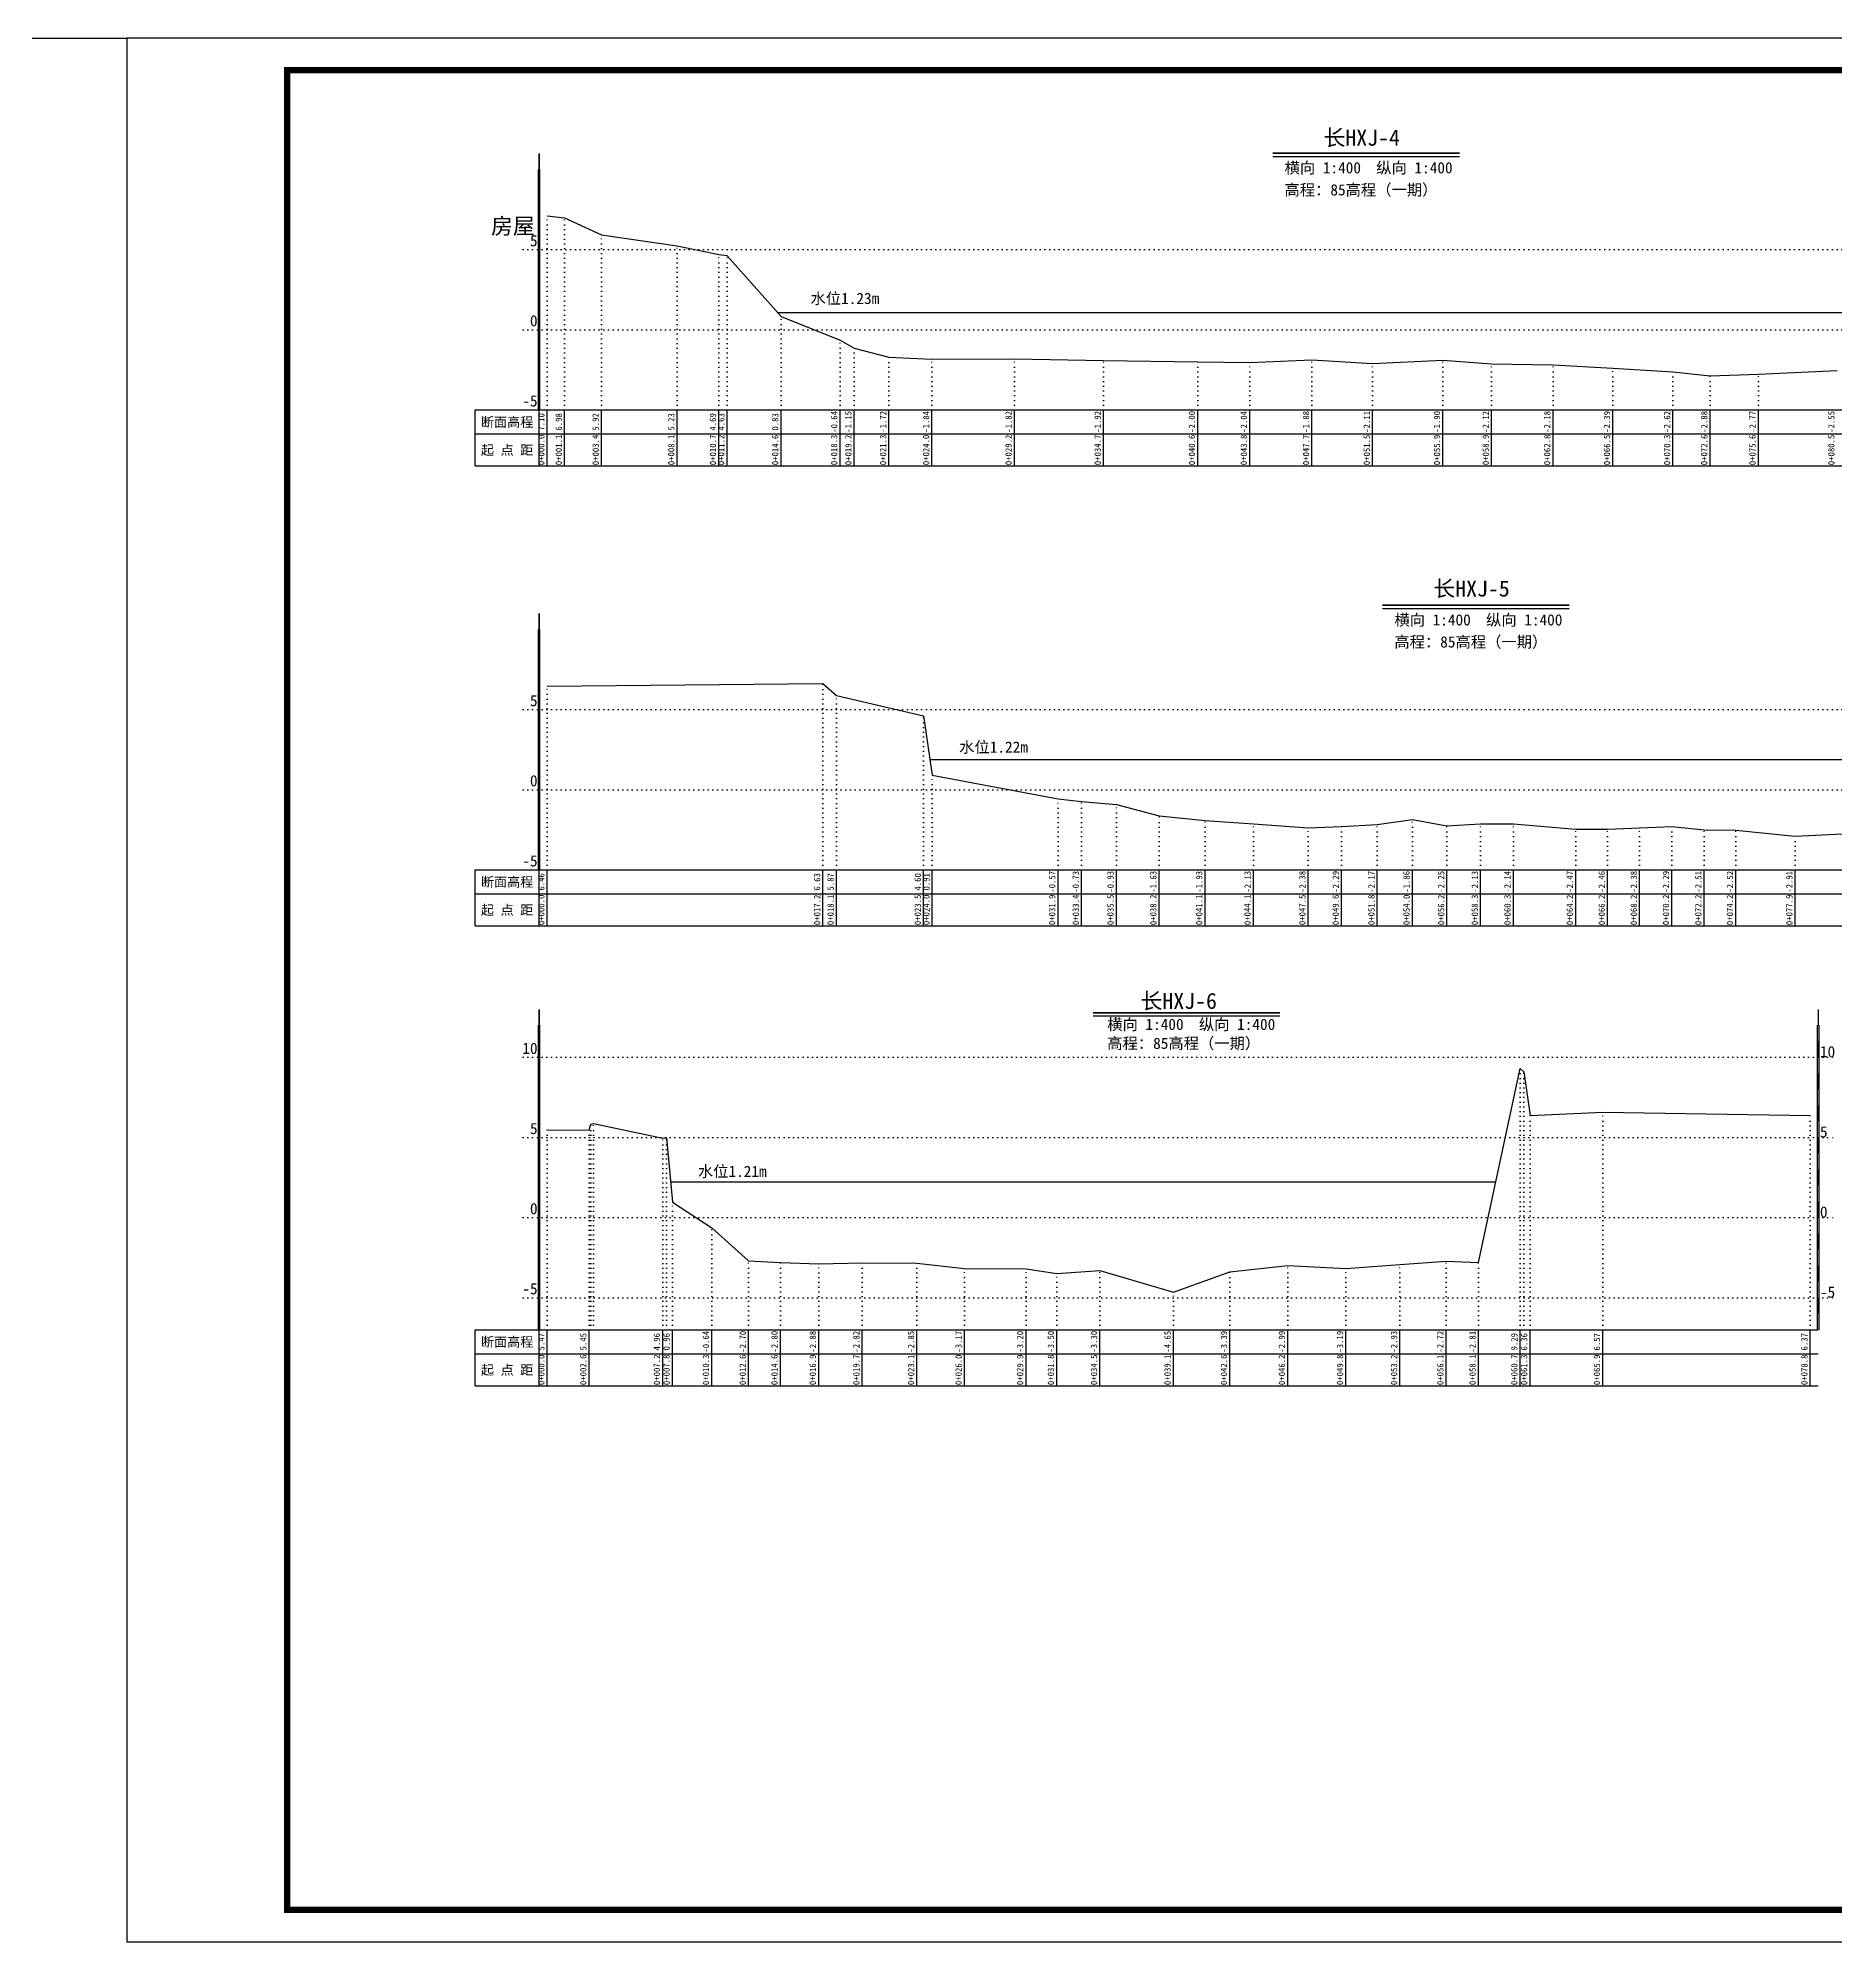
# Model space of a CAD drawing. Header units: millimetres. Extents: x 518104 to 519420, y 3371901 to 3372198.
# Drawn here: x 518538.2 to 518818.7, y 3371900.9 to 3372197.9 of the extents above; entities that cross this region are included whole.
import ezdxf
from ezdxf.enums import TextEntityAlignment as Align

# ---------------------------------------------------------------- set-up
doc = ezdxf.new("R2010")
doc.units = ezdxf.units.MM
doc.header["$LTSCALE"] = 0.4
doc.header["$MEASUREMENT"] = 0
doc.linetypes.add('X4', pattern=[1.6, 0, -1.6])
for name, color, linetype in [('DMX', 1, 'Continuous'), ('zdm1', 5, 'Continuous'), ('ZDMT5', 3, 'Continuous'), ('ZJ', 7, 'Continuous'), ('图框', 7, 'Continuous'), ('断面名称', 5, 'Continuous'), ('比例尺', 3, 'Continuous'), ('水位', 4, 'Continuous')]:
    doc.layers.add(name, color=color, linetype=linetype)
doc.styles.add('HDM', font='仿宋_GB2312.ttf')

msp = doc.modelspace()

# ---------------------------------------------------------------- linework, layer by layer
at = {"layer": 'DMX', "linetype": 'Continuous', "flags": 128}
for points in [[(518617.63, 3372170.12), (518620.35, 3372169.82), (518626.1, 3372167.17), (518637.9, 3372165.45), (518644.4, 3372164.1), (518645.7, 3372163.95), (518645.73, 3372163.9), (518654.13, 3372154.45), (518663.33, 3372150.77), (518665.53, 3372149.5), (518670.95, 3372148.07), (518677.65, 3372147.77), (518690.53, 3372147.82), (518704.43, 3372147.57), (518719.13, 3372147.37), (518727.23, 3372147.27), (518736.93, 3372147.67), (518746.4, 3372147.1), (518757.35, 3372147.62), (518764.95, 3372147.07), (518774.55, 3372146.92), (518783.88, 3372146.4), (518793.25, 3372145.82), (518799.05, 3372145.17), (518806.58, 3372145.45), (518818.88, 3372146)], [(518617.63, 3372096.77), (518660.65, 3372097.2), (518662.75, 3372095.3), (518676.35, 3372092.12), (518677.7, 3372082.9), (518697.33, 3372079.2), (518701, 3372078.8), (518706.43, 3372078.3), (518713.1, 3372076.55), (518720.25, 3372075.8), (518727.8, 3372075.3), (518736.35, 3372074.67), (518741.55, 3372074.9), (518747.13, 3372075.2), (518752.6, 3372075.97), (518758, 3372075), (518763.25, 3372075.3), (518768.35, 3372075.27), (518778.08, 3372074.45), (518783.05, 3372074.47), (518788.05, 3372074.67), (518793.08, 3372074.9), (518798.13, 3372074.35), (518803.05, 3372074.32), (518812.33, 3372073.35), (518820.78, 3372073.8)], [(518617.63, 3372027.55), (518624.18, 3372027.5), (518624.45, 3372028.45), (518624.83, 3372028.55), (518635.65, 3372026.27), (518636.23, 3372026.32), (518637.18, 3372016.27), (518643.3, 3372012.27), (518649.05, 3372007.12), (518654, 3372006.87), (518659.98, 3372006.67), (518666.78, 3372006.82), (518675.3, 3372006.75), (518682.73, 3372005.95), (518692.33, 3372005.87), (518697.13, 3372005.12), (518703.85, 3372005.62), (518715.33, 3372002.25), (518724.13, 3372005.4), (518733.15, 3372006.4), (518742.23, 3372005.9), (518750.65, 3372006.55), (518757.88, 3372007.07), (518762.9, 3372006.85), (518769.43, 3372037.1), (518770, 3372036.6), (518770.95, 3372029.77), (518782.3, 3372030.3), (518814.68, 3372029.8)]]:
    msp.add_lwpolyline(points, dxfattribs=at)
at = {"layer": 'zdm1', "linetype": 'Continuous'}
for p, q in [((518616.25, 3372139.87), (518616.25, 3372177.37)), ((518616.5, 3372139.87), (518616.5, 3372177.37)), ((518606.38, 3372139.87), (518617.63, 3372139.87)), ((518606.38, 3372131.12), (518606.38, 3372139.87)), ((518616.38, 3372131.12), (518616.38, 3372139.87)), ((518617.63, 3372139.87), (518874.35, 3372139.87)), ((518606.38, 3372136.12), (518874.35, 3372136.12)), ((518606.38, 3372131.12), (518874.35, 3372131.12)), ((518616.25, 3372068.12), (518616.25, 3372105.62)), ((518616.5, 3372068.12), (518616.5, 3372105.62)), ((518606.38, 3372068.12), (518617.63, 3372068.12)), ((518606.38, 3372059.37), (518606.38, 3372068.12)), ((518616.38, 3372059.37), (518616.38, 3372068.12)), ((518617.63, 3372068.12), (518908.63, 3372068.12)), ((518606.38, 3372064.37), (518908.63, 3372064.37)), ((518606.38, 3372059.37), (518908.63, 3372059.37)), ((518616.25, 3371996.37), (518616.25, 3372043.87)), ((518616.5, 3371996.37), (518616.5, 3372043.87)), ((518815.8, 3371996.37), (518815.8, 3372043.87)), ((518816.05, 3371996.37), (518816.05, 3372043.87)), ((518606.38, 3371996.37), (518617.63, 3371996.37)), ((518606.38, 3371987.62), (518606.38, 3371996.37)), ((518616.38, 3371987.62), (518616.38, 3371996.37)), ((518617.63, 3371996.37), (518815.93, 3371996.37)), ((518606.38, 3371992.62), (518815.93, 3371992.62)), ((518606.38, 3371987.62), (518815.93, 3371987.62))]:
    msp.add_line(p, q, dxfattribs=at)
at = {"layer": 'zdm1', "linetype": 'X4'}
for p, q in [((518613.88, 3372164.87), (518876.85, 3372164.87)), ((518613.88, 3372152.37), (518876.85, 3372152.37)), ((518613.88, 3372139.87), (518876.85, 3372139.87)), ((518613.88, 3372093.12), (518911.13, 3372093.12)), ((518613.88, 3372080.62), (518911.13, 3372080.62)), ((518613.88, 3372068.12), (518911.13, 3372068.12)), ((518613.88, 3372038.87), (518818.43, 3372038.87)), ((518613.88, 3372026.37), (518818.43, 3372026.37)), ((518613.88, 3372013.87), (518818.43, 3372013.87)), ((518613.88, 3372001.37), (518818.43, 3372001.37))]:
    msp.add_line(p, q, dxfattribs=at)
at = {"layer": 'zdm1', "linetype": 'Continuous', "flags": 128}
for points in [[(518616.38, 3372177.37, 0.25, 0.25, 0), (518616.38, 3372179.87, 0.25, 0.25, 0)], [(518616.38, 3372172.37, 0.25, 0.25, 0), (518616.38, 3372174.87, 0.25, 0.25, 0)], [(518616.38, 3372167.37, 0.25, 0.25, 0), (518616.38, 3372169.87, 0.25, 0.25, 0)], [(518616.38, 3372162.37, 0.25, 0.25, 0), (518616.38, 3372164.87, 0.25, 0.25, 0)], [(518616.38, 3372157.37, 0.25, 0.25, 0), (518616.38, 3372159.87, 0.25, 0.25, 0)], [(518616.38, 3372152.37, 0.25, 0.25, 0), (518616.38, 3372154.87, 0.25, 0.25, 0)], [(518616.38, 3372147.37, 0.25, 0.25, 0), (518616.38, 3372149.87, 0.25, 0.25, 0)], [(518616.38, 3372142.37, 0.25, 0.25, 0), (518616.38, 3372144.87, 0.25, 0.25, 0)], [(518616.38, 3372105.62, 0.25, 0.25, 0), (518616.38, 3372108.12, 0.25, 0.25, 0)], [(518616.38, 3372100.62, 0.25, 0.25, 0), (518616.38, 3372103.12, 0.25, 0.25, 0)], [(518616.38, 3372095.62, 0.25, 0.25, 0), (518616.38, 3372098.12, 0.25, 0.25, 0)], [(518616.38, 3372090.62, 0.25, 0.25, 0), (518616.38, 3372093.12, 0.25, 0.25, 0)], [(518616.38, 3372085.62, 0.25, 0.25, 0), (518616.38, 3372088.12, 0.25, 0.25, 0)], [(518616.38, 3372080.62, 0.25, 0.25, 0), (518616.38, 3372083.12, 0.25, 0.25, 0)], [(518616.38, 3372075.62, 0.25, 0.25, 0), (518616.38, 3372078.12, 0.25, 0.25, 0)], [(518616.38, 3372070.62, 0.25, 0.25, 0), (518616.38, 3372073.12, 0.25, 0.25, 0)], [(518616.38, 3372043.87, 0.25, 0.25, 0), (518616.38, 3372046.37, 0.25, 0.25, 0)], [(518815.93, 3372043.87, 0.25, 0.25, 0), (518815.93, 3372046.37, 0.25, 0.25, 0)], [(518616.38, 3372038.87, 0.25, 0.25, 0), (518616.38, 3372041.37, 0.25, 0.25, 0)], [(518815.93, 3372038.87, 0.25, 0.25, 0), (518815.93, 3372041.37, 0.25, 0.25, 0)], [(518616.38, 3372033.87, 0.25, 0.25, 0), (518616.38, 3372036.37, 0.25, 0.25, 0)], [(518815.93, 3372033.87, 0.25, 0.25, 0), (518815.93, 3372036.37, 0.25, 0.25, 0)], [(518616.38, 3372028.87, 0.25, 0.25, 0), (518616.38, 3372031.37, 0.25, 0.25, 0)], [(518815.93, 3372028.87, 0.25, 0.25, 0), (518815.93, 3372031.37, 0.25, 0.25, 0)], [(518616.38, 3372023.87, 0.25, 0.25, 0), (518616.38, 3372026.37, 0.25, 0.25, 0)], [(518815.93, 3372023.87, 0.25, 0.25, 0), (518815.93, 3372026.37, 0.25, 0.25, 0)], [(518616.38, 3372018.87, 0.25, 0.25, 0), (518616.38, 3372021.37, 0.25, 0.25, 0)], [(518815.93, 3372018.87, 0.25, 0.25, 0), (518815.93, 3372021.37, 0.25, 0.25, 0)], [(518616.38, 3372013.87, 0.25, 0.25, 0), (518616.38, 3372016.37, 0.25, 0.25, 0)], [(518815.93, 3372013.87, 0.25, 0.25, 0), (518815.93, 3372016.37, 0.25, 0.25, 0)], [(518616.38, 3372008.87, 0.25, 0.25, 0), (518616.38, 3372011.37, 0.25, 0.25, 0)], [(518815.93, 3372008.87, 0.25, 0.25, 0), (518815.93, 3372011.37, 0.25, 0.25, 0)], [(518616.38, 3372003.87, 0.25, 0.25, 0), (518616.38, 3372006.37, 0.25, 0.25, 0)], [(518815.93, 3372003.87, 0.25, 0.25, 0), (518815.93, 3372006.37, 0.25, 0.25, 0)], [(518616.38, 3371998.87, 0.25, 0.25, 0), (518616.38, 3372001.37, 0.25, 0.25, 0)], [(518815.93, 3371998.87, 0.25, 0.25, 0), (518815.93, 3372001.37, 0.25, 0.25, 0)]]:
    msp.add_lwpolyline(points, format="xyseb", dxfattribs=at)
at = {"layer": 'ZDMT5', "linetype": 'X4'}
for p, q in [((518617.63, 3372139.87), (518617.63, 3372170.12)), ((518620.35, 3372139.87), (518620.35, 3372169.82)), ((518626.1, 3372139.87), (518626.1, 3372167.17)), ((518637.9, 3372139.87), (518637.9, 3372165.45)), ((518644.4, 3372139.87), (518644.4, 3372164.1)), ((518645.7, 3372139.87), (518645.7, 3372163.95)), ((518645.73, 3372139.87), (518645.73, 3372163.9)), ((518654.13, 3372139.87), (518654.13, 3372154.45)), ((518663.33, 3372139.87), (518663.33, 3372150.77)), ((518665.53, 3372139.87), (518665.53, 3372149.5)), ((518670.95, 3372139.87), (518670.95, 3372148.07)), ((518677.65, 3372139.87), (518677.65, 3372147.77)), ((518690.53, 3372139.87), (518690.53, 3372147.82)), ((518704.43, 3372139.87), (518704.43, 3372147.57)), ((518719.13, 3372139.87), (518719.13, 3372147.37)), ((518727.23, 3372139.87), (518727.23, 3372147.27)), ((518736.93, 3372139.87), (518736.93, 3372147.67)), ((518746.4, 3372139.87), (518746.4, 3372147.1)), ((518757.35, 3372139.87), (518757.35, 3372147.62)), ((518764.95, 3372139.87), (518764.95, 3372147.07)), ((518774.55, 3372139.87), (518774.55, 3372146.92)), ((518783.88, 3372139.87), (518783.88, 3372146.4)), ((518793.25, 3372139.87), (518793.25, 3372145.82)), ((518799.05, 3372139.87), (518799.05, 3372145.17)), ((518806.58, 3372139.87), (518806.58, 3372145.45)), ((518617.63, 3372068.12), (518617.63, 3372096.77)), ((518660.65, 3372068.12), (518660.65, 3372097.2)), ((518662.75, 3372068.12), (518662.75, 3372095.3)), ((518676.35, 3372068.12), (518676.35, 3372092.12)), ((518677.7, 3372068.12), (518677.7, 3372082.9)), ((518697.33, 3372068.12), (518697.33, 3372079.2)), ((518701, 3372068.12), (518701, 3372078.8)), ((518706.43, 3372068.12), (518706.43, 3372078.3)), ((518713.1, 3372068.12), (518713.1, 3372076.55)), ((518720.25, 3372068.12), (518720.25, 3372075.8)), ((518752.6, 3372068.12), (518752.6, 3372075.97)), ((518727.8, 3372068.12), (518727.8, 3372075.3)), ((518736.35, 3372068.12), (518736.35, 3372074.67)), ((518741.55, 3372068.12), (518741.55, 3372074.9)), ((518747.13, 3372068.12), (518747.13, 3372075.2)), ((518758, 3372068.12), (518758, 3372075)), ((518763.25, 3372068.12), (518763.25, 3372075.3)), ((518768.35, 3372068.12), (518768.35, 3372075.27)), ((518778.08, 3372068.12), (518778.08, 3372074.45)), ((518783.05, 3372068.12), (518783.05, 3372074.47)), ((518788.05, 3372068.12), (518788.05, 3372074.67)), ((518793.08, 3372068.12), (518793.08, 3372074.9)), ((518798.13, 3372068.12), (518798.13, 3372074.35)), ((518803.05, 3372068.12), (518803.05, 3372074.32)), ((518812.33, 3372068.12), (518812.33, 3372073.35)), ((518769.43, 3371996.37), (518769.43, 3372037.1)), ((518770, 3371996.37), (518770, 3372036.6)), ((518624.45, 3371996.37), (518624.45, 3372028.45)), ((518624.83, 3371996.37), (518624.83, 3372028.55)), ((518770.95, 3371996.37), (518770.95, 3372029.77)), ((518782.3, 3371996.37), (518782.3, 3372030.3)), ((518814.68, 3371996.37), (518814.68, 3372029.8)), ((518617.63, 3371996.37), (518617.63, 3372027.55)), ((518624.18, 3371996.37), (518624.18, 3372027.5)), ((518635.65, 3371996.37), (518635.65, 3372026.27)), ((518636.23, 3371996.37), (518636.23, 3372026.32)), ((518637.18, 3371996.37), (518637.18, 3372016.27)), ((518643.3, 3371996.37), (518643.3, 3372012.27)), ((518649.05, 3371996.37), (518649.05, 3372007.12)), ((518654, 3371996.37), (518654, 3372006.87)), ((518659.98, 3371996.37), (518659.98, 3372006.67)), ((518666.78, 3371996.37), (518666.78, 3372006.82)), ((518675.3, 3371996.37), (518675.3, 3372006.75)), ((518682.73, 3371996.37), (518682.73, 3372005.95)), ((518692.33, 3371996.37), (518692.33, 3372005.87)), ((518697.13, 3371996.37), (518697.13, 3372005.12)), ((518703.85, 3371996.37), (518703.85, 3372005.62)), ((518724.13, 3371996.37), (518724.13, 3372005.4)), ((518733.15, 3371996.37), (518733.15, 3372006.4)), ((518742.23, 3371996.37), (518742.23, 3372005.9)), ((518750.65, 3371996.37), (518750.65, 3372006.55)), ((518757.88, 3371996.37), (518757.88, 3372007.07)), ((518762.9, 3371996.37), (518762.9, 3372006.85)), ((518715.33, 3371996.37), (518715.33, 3372002.25))]:
    msp.add_line(p, q, dxfattribs=at)
at = {"layer": 'ZDMT5', "linetype": 'Continuous'}
for p, q in [((518617.63, 3372131.12), (518617.63, 3372139.87)), ((518620.35, 3372131.12), (518620.35, 3372139.87)), ((518626.1, 3372131.12), (518626.1, 3372139.87)), ((518637.9, 3372131.12), (518637.9, 3372139.87)), ((518644.4, 3372131.12), (518644.4, 3372139.87)), ((518645.7, 3372131.12), (518645.7, 3372139.87)), ((518654.13, 3372131.12), (518654.13, 3372139.87)), ((518663.33, 3372131.12), (518663.33, 3372139.87)), ((518665.53, 3372131.12), (518665.53, 3372139.87)), ((518670.95, 3372131.12), (518670.95, 3372139.87)), ((518677.65, 3372131.12), (518677.65, 3372139.87)), ((518690.53, 3372131.12), (518690.53, 3372139.87)), ((518704.43, 3372131.12), (518704.43, 3372139.87)), ((518719.13, 3372131.12), (518719.13, 3372139.87)), ((518727.23, 3372131.12), (518727.23, 3372139.87)), ((518736.93, 3372131.12), (518736.93, 3372139.87)), ((518746.4, 3372131.12), (518746.4, 3372139.87)), ((518757.35, 3372131.12), (518757.35, 3372139.87)), ((518764.95, 3372131.12), (518764.95, 3372139.87)), ((518774.55, 3372131.12), (518774.55, 3372139.87)), ((518783.88, 3372131.12), (518783.88, 3372139.87)), ((518793.25, 3372131.12), (518793.25, 3372139.87)), ((518799.05, 3372131.12), (518799.05, 3372139.87)), ((518806.58, 3372131.12), (518806.58, 3372139.87)), ((518617.63, 3372059.37), (518617.63, 3372068.12)), ((518660.65, 3372059.37), (518660.65, 3372068.12)), ((518662.75, 3372059.37), (518662.75, 3372068.12)), ((518676.35, 3372059.37), (518676.35, 3372068.12)), ((518677.7, 3372059.37), (518677.7, 3372068.12)), ((518697.33, 3372059.37), (518697.33, 3372068.12)), ((518701, 3372059.37), (518701, 3372068.12)), ((518706.43, 3372059.37), (518706.43, 3372068.12)), ((518713.1, 3372059.37), (518713.1, 3372068.12)), ((518720.25, 3372059.37), (518720.25, 3372068.12)), ((518727.8, 3372059.37), (518727.8, 3372068.12)), ((518736.35, 3372059.37), (518736.35, 3372068.12)), ((518741.55, 3372059.37), (518741.55, 3372068.12)), ((518747.13, 3372059.37), (518747.13, 3372068.12)), ((518752.6, 3372059.37), (518752.6, 3372068.12)), ((518758, 3372059.37), (518758, 3372068.12)), ((518763.25, 3372059.37), (518763.25, 3372068.12)), ((518768.35, 3372059.37), (518768.35, 3372068.12)), ((518778.08, 3372059.37), (518778.08, 3372068.12)), ((518783.05, 3372059.37), (518783.05, 3372068.12)), ((518788.05, 3372059.37), (518788.05, 3372068.12)), ((518793.08, 3372059.37), (518793.08, 3372068.12)), ((518798.13, 3372059.37), (518798.13, 3372068.12)), ((518803.05, 3372059.37), (518803.05, 3372068.12)), ((518812.33, 3372059.37), (518812.33, 3372068.12)), ((518617.63, 3371987.62), (518617.63, 3371996.37)), ((518624.18, 3371987.62), (518624.18, 3371996.37)), ((518635.65, 3371987.62), (518635.65, 3371996.37)), ((518637.18, 3371987.62), (518637.18, 3371996.37)), ((518643.3, 3371987.62), (518643.3, 3371996.37)), ((518649.05, 3371987.62), (518649.05, 3371996.37)), ((518654, 3371987.62), (518654, 3371996.37)), ((518659.98, 3371987.62), (518659.98, 3371996.37)), ((518666.78, 3371987.62), (518666.78, 3371996.37)), ((518675.3, 3371987.62), (518675.3, 3371996.37)), ((518682.73, 3371987.62), (518682.73, 3371996.37)), ((518692.33, 3371987.62), (518692.33, 3371996.37)), ((518697.13, 3371987.62), (518697.13, 3371996.37)), ((518703.85, 3371987.62), (518703.85, 3371996.37)), ((518715.33, 3371987.62), (518715.33, 3371996.37)), ((518724.13, 3371987.62), (518724.13, 3371996.37)), ((518733.15, 3371987.62), (518733.15, 3371996.37)), ((518742.23, 3371987.62), (518742.23, 3371996.37)), ((518750.65, 3371987.62), (518750.65, 3371996.37)), ((518757.88, 3371987.62), (518757.88, 3371996.37)), ((518762.9, 3371987.62), (518762.9, 3371996.37)), ((518769.43, 3371987.62), (518769.43, 3371996.37)), ((518770.95, 3371987.62), (518770.95, 3371996.37)), ((518782.3, 3371987.62), (518782.3, 3371996.37)), ((518814.68, 3371987.62), (518814.68, 3371996.37))]:
    msp.add_line(p, q, dxfattribs=at)
at = {"layer": '图框', "flags": 128}
msp.add_lwpolyline([(518552.05, 3371900.87), (518972.05, 3371900.87), (518972.05, 3372197.87), (518552.05, 3372197.87)], close=True, dxfattribs=at)
at = {"layer": '图框', "const_width": 1, "flags": 128}
msp.add_lwpolyline([(518577.05, 3371905.87), (518967.05, 3371905.87), (518967.05, 3372192.87), (518577.05, 3372192.87)], close=True, dxfattribs=at)
at = {"layer": '比例尺', "color": 3, "linetype": 'Continuous', "lineweight": 40}
for p, q in [((518730.81, 3372179.91), (518759.93, 3372179.91)), ((518747.94, 3372109.38), (518777.07, 3372109.38)), ((518702.82, 3372045.83), (518731.94, 3372045.83))]:
    msp.add_line(p, q, dxfattribs=at)
at = {"layer": '比例尺', "color": 3, "linetype": 'Continuous'}
for p, q in [((518730.81, 3372179.41), (518759.93, 3372179.41)), ((518747.94, 3372108.88), (518777.07, 3372108.88)), ((518702.82, 3372045.33), (518731.94, 3372045.33))]:
    msp.add_line(p, q, dxfattribs=at)
at = {"layer": '比例尺', "linetype": 'Continuous'}
msp.add_lwpolyline([(518524.36, 3372197.87), (518552.05, 3372197.87)], dxfattribs=at)
at = {"layer": '水位', "color": 6, "linetype": 'Continuous', "flags": 128}
for points in [[(518830.24, 3372155.03), (518653.61, 3372155.03)], [(518872.92, 3372085.27), (518677.36, 3372085.27)], [(518765.61, 3372019.41), (518636.88, 3372019.41)]]:
    msp.add_lwpolyline(points, dxfattribs=at)

# ---------------------------------------------------------------- texts
at = {"layer": 'zdm1', "linetype": 'Continuous', "style": 'HDM'}
for s, p in [('5', (518616.13, 3372164.87)), ('0', (518616.13, 3372152.37)), ('-5', (518616.13, 3372139.87)), ('5', (518616.13, 3372093.12)), ('0', (518616.13, 3372080.62)), ('-5', (518616.13, 3372068.12)), ('10', (518616.13, 3372038.87)), ('5', (518616.13, 3372026.37)), ('0', (518616.13, 3372013.87)), ('-5', (518616.13, 3372001.37))]:
    msp.add_text(s, height=1.75, dxfattribs=at).set_placement(p, align=Align.BOTTOM_RIGHT)
for s, p in [('断面高程', (518611.38, 3372138)), ('起 点 距', (518611.38, 3372133.62)), ('断面高程', (518611.38, 3372066.25)), ('起 点 距', (518611.38, 3372061.87)), ('断面高程', (518611.38, 3371994.5)), ('起 点 距', (518611.38, 3371990.12))]:
    msp.add_text(s, height=1.5, dxfattribs=at).set_placement(p, align=Align.MIDDLE)
for s, p in [('10', (518816.18, 3372038.87)), ('5', (518816.18, 3372026.37)), ('0', (518816.18, 3372013.87)), ('-5', (518816.18, 3372001.37))]:
    msp.add_text(s, height=1.75, dxfattribs=at).set_placement(p)
at = {"layer": 'ZDMT5', "linetype": 'Continuous', "style": 'HDM'}
for s, p in [('7.10', (518617.5, 3372138)), ('6.98', (518620.23, 3372138)), ('5.92', (518625.98, 3372138)), ('5.23', (518637.78, 3372138)), ('4.69', (518644.28, 3372138)), ('4.63', (518645.58, 3372138)), ('0.83', (518654, 3372138)), ('-0.64', (518663.2, 3372138)), ('-1.15', (518665.4, 3372138)), ('-1.72', (518670.83, 3372138)), ('-1.84', (518677.53, 3372138)), ('-1.82', (518690.4, 3372138)), ('-1.92', (518704.3, 3372138)), ('-2.00', (518719, 3372138)), ('-2.04', (518727.1, 3372138)), ('-1.88', (518736.8, 3372138)), ('-2.11', (518746.28, 3372138)), ('-1.90', (518757.23, 3372138)), ('-2.12', (518764.83, 3372138)), ('-2.18', (518774.43, 3372138)), ('-2.39', (518783.75, 3372138)), ('-2.62', (518793.13, 3372138)), ('-2.88', (518798.93, 3372138)), ('-2.77', (518806.45, 3372138)), ('-2.55', (518818.75, 3372138)), ('0+000.0', (518617.5, 3372133.62)), ('0+001.1', (518620.23, 3372133.62)), ('0+003.4', (518625.98, 3372133.62)), ('0+008.1', (518637.78, 3372133.62)), ('0+010.7', (518644.28, 3372133.62)), ('0+011.2', (518645.58, 3372133.62)), ('0+014.6', (518654, 3372133.62)), ('0+018.3', (518663.2, 3372133.62)), ('0+019.2', (518665.4, 3372133.62)), ('0+021.3', (518670.83, 3372133.62)), ('0+024.0', (518677.53, 3372133.62)), ('0+029.2', (518690.4, 3372133.62)), ('0+034.7', (518704.3, 3372133.62)), ('0+040.6', (518719, 3372133.62)), ('0+043.8', (518727.1, 3372133.62)), ('0+047.7', (518736.8, 3372133.62)), ('0+051.5', (518746.28, 3372133.62)), ('0+055.9', (518757.23, 3372133.62)), ('0+058.9', (518764.83, 3372133.62)), ('0+062.8', (518774.43, 3372133.62)), ('0+066.5', (518783.75, 3372133.62)), ('0+070.3', (518793.13, 3372133.62)), ('0+072.6', (518798.93, 3372133.62)), ('0+075.6', (518806.45, 3372133.62)), ('0+080.5', (518818.75, 3372133.62)), ('6.46', (518617.5, 3372066.25)), ('6.63', (518660.53, 3372066.25)), ('5.87', (518662.63, 3372066.25)), ('4.60', (518676.23, 3372066.25)), ('0.91', (518677.58, 3372066.25)), ('-0.57', (518697.2, 3372066.25)), ('-0.73', (518700.88, 3372066.25)), ('-0.93', (518706.3, 3372066.25)), ('-1.63', (518712.98, 3372066.25)), ('-1.93', (518720.13, 3372066.25)), ('-2.13', (518727.68, 3372066.25)), ('-2.38', (518736.23, 3372066.25)), ('-2.29', (518741.43, 3372066.25)), ('-2.17', (518747, 3372066.25)), ('-1.86', (518752.48, 3372066.25)), ('-2.25', (518757.88, 3372066.25)), ('-2.13', (518763.13, 3372066.25)), ('-2.14', (518768.23, 3372066.25)), ('-2.47', (518777.95, 3372066.25)), ('-2.46', (518782.93, 3372066.25)), ('-2.38', (518787.93, 3372066.25)), ('-2.29', (518792.95, 3372066.25)), ('-2.51', (518798, 3372066.25)), ('-2.52', (518802.93, 3372066.25)), ('-2.91', (518812.2, 3372066.25)), ('0+000.0', (518617.5, 3372061.87)), ('0+017.2', (518660.53, 3372061.87)), ('0+018.1', (518662.63, 3372061.87)), ('0+023.5', (518676.23, 3372061.87)), ('0+024.0', (518677.58, 3372061.87)), ('0+031.9', (518697.2, 3372061.87)), ('0+033.4', (518700.88, 3372061.87)), ('0+035.5', (518706.3, 3372061.87)), ('0+038.2', (518712.98, 3372061.87)), ('0+041.1', (518720.13, 3372061.87)), ('0+044.1', (518727.68, 3372061.87)), ('0+047.5', (518736.23, 3372061.87)), ('0+049.6', (518741.43, 3372061.87)), ('0+051.8', (518747, 3372061.87)), ('0+054.0', (518752.48, 3372061.87)), ('0+056.2', (518757.88, 3372061.87)), ('0+058.3', (518763.13, 3372061.87)), ('0+060.3', (518768.23, 3372061.87)), ('0+064.2', (518777.95, 3372061.87)), ('0+066.2', (518782.93, 3372061.87)), ('0+068.2', (518787.93, 3372061.87)), ('0+070.2', (518792.95, 3372061.87)), ('0+072.2', (518798, 3372061.87)), ('0+074.2', (518802.93, 3372061.87)), ('0+077.9', (518812.2, 3372061.87)), ('5.47', (518617.5, 3371994.5)), ('5.45', (518624.05, 3371994.5)), ('4.96', (518635.53, 3371994.5)), ('0.96', (518637.05, 3371994.5)), ('-0.64', (518643.18, 3371994.5)), ('-2.70', (518648.93, 3371994.5)), ('-2.80', (518653.88, 3371994.5)), ('-2.88', (518659.85, 3371994.5)), ('-2.82', (518666.65, 3371994.5)), ('-2.85', (518675.18, 3371994.5)), ('-3.17', (518682.6, 3371994.5)), ('-3.20', (518692.2, 3371994.5)), ('-3.50', (518697, 3371994.5)), ('-3.30', (518703.73, 3371994.5)), ('-4.65', (518715.2, 3371994.5)), ('-3.39', (518724, 3371994.5)), ('-2.99', (518733.03, 3371994.5)), ('-3.19', (518742.1, 3371994.5)), ('-2.93', (518750.53, 3371994.5)), ('-2.72', (518757.75, 3371994.5)), ('-2.81', (518762.78, 3371994.5)), ('9.29', (518769.3, 3371994.5)), ('6.36', (518770.83, 3371994.5)), ('6.57', (518782.18, 3371994.5)), ('6.37', (518814.55, 3371994.5)), ('0+000.0', (518617.5, 3371990.12)), ('0+002.6', (518624.05, 3371990.12)), ('0+007.2', (518635.53, 3371990.12)), ('0+007.8', (518637.05, 3371990.12)), ('0+010.3', (518643.18, 3371990.12)), ('0+012.6', (518648.93, 3371990.12)), ('0+014.6', (518653.88, 3371990.12)), ('0+016.9', (518659.85, 3371990.12)), ('0+019.7', (518666.65, 3371990.12)), ('0+023.1', (518675.18, 3371990.12)), ('0+026.0', (518682.6, 3371990.12)), ('0+029.9', (518692.2, 3371990.12)), ('0+031.8', (518697, 3371990.12)), ('0+034.5', (518703.73, 3371990.12)), ('0+039.1', (518715.2, 3371990.12)), ('0+042.6', (518724, 3371990.12)), ('0+046.2', (518733.03, 3371990.12)), ('0+049.8', (518742.1, 3371990.12)), ('0+053.2', (518750.53, 3371990.12)), ('0+056.1', (518757.75, 3371990.12)), ('0+058.1', (518762.78, 3371990.12)), ('0+060.7', (518769.3, 3371990.12)), ('0+061.3', (518770.83, 3371990.12)), ('0+065.9', (518782.18, 3371990.12)), ('0+078.8', (518814.55, 3371990.12))]:
    msp.add_text(s, height=1, rotation=90, dxfattribs=at).set_placement(p, align=Align.BOTTOM_CENTER)
at = {"layer": 'ZJ', "linetype": 'Continuous', "style": 'HDM'}
msp.add_text('房屋', height=2.5, dxfattribs=at).set_placement((518612.28, 3372168.6), align=Align.MIDDLE)
at = {"layer": '断面名称', "color": 5, "linetype": 'Continuous', "style": 'HDM'}
for s, p in [('长HXJ-4', (518744.7, 3372182.38)), ('长HXJ-5', (518761.83, 3372112.05)), ('长HXJ-6', (518716.15, 3372047.72))]:
    msp.add_text(s, height=2.5, dxfattribs=at).set_placement(p, align=Align.MIDDLE)
at = {"layer": '比例尺', "color": 3, "linetype": 'Continuous', "style": 'HDM'}
for s, p in [('横向 1:400  纵向 1:400', (518758.88, 3372176.24)), ('高程：85高程（一期）', (518756.51, 3372172.8)), ('横向 1:400  纵向 1:400', (518776.01, 3372105.71)), ('高程：85高程（一期）', (518773.65, 3372102.28)), ('横向 1:400  纵向 1:400', (518731.21, 3372042.61)), ('高程：85高程（一期）', (518728.86, 3372039.66))]:
    msp.add_text(s, height=1.75, dxfattribs=at).set_placement(p, align=Align.BOTTOM_RIGHT)
at = {"layer": '水位', "color": 6, "linetype": 'Continuous', "style": 'HDM'}
for s, p in [('水位1.23m', (518664.07, 3372157.3)), ('水位1.22m', (518687.26, 3372087.31)), ('水位1.21m', (518646.5, 3372021.12))]:
    msp.add_text(s, height=1.75, dxfattribs=at).set_placement(p, align=Align.MIDDLE)

doc.saveas('drawing.dxf')
